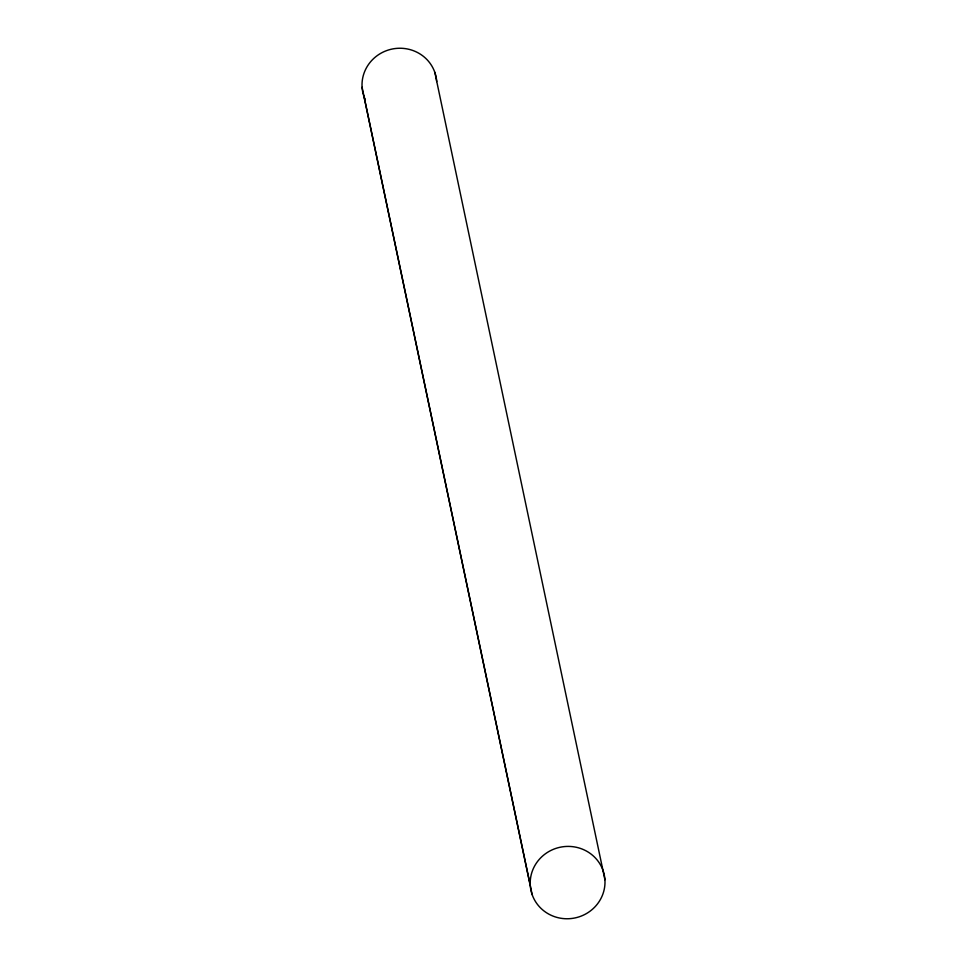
<?xml version="1.0" encoding="UTF-8"?>
<svg xmlns="http://www.w3.org/2000/svg" width="967" height="967" viewBox="0 0 967 967"><rect width="100%" height="100%" fill="white"/><g stroke="black" fill="none" stroke-linecap="round" stroke-linejoin="round"><path stroke-width="1.45" d="M434.824 72.32L604.919 879.728A37.447 36.117 -11.9 0 1 551.021 915.241A37.447 36.117 -11.9 0 1 546.863 852.773A37.447 36.117 -11.9 0 1 604.919 879.728M362.081 87.272L530.291 885.434M363.979 96.507L532.176 894.68M364.97 99.009A37.447 36.117 -11.9 0 1 390.789 49.341A37.447 36.117 -11.9 0 1 436.709 81.566"/></g></svg>
